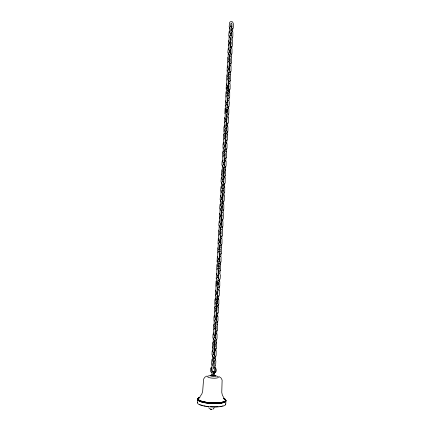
<?xml version="1.0" encoding="UTF-8"?>
<svg xmlns="http://www.w3.org/2000/svg" width="431" height="431" viewBox="0 0 431 431"><rect width="100%" height="100%" fill="white"/><g stroke="black" fill="none" stroke-linecap="round" stroke-linejoin="round"><path stroke-width="0.65" d="M197.484 402.796L197.662 399.44M211.729 368.586L212.09 364.421L213.361 362.929L214.546 363.15M212.144 371.673L211.95 375.336L214.083 375.417L214.406 372.977A3.141 2.581 72.5 0 0 216.27 370.1A3.141 2.581 72.5 0 0 214.099 366.964M213.103 362.924L213.194 361.205M213.544 354.541L213.663 352.246M214.013 345.473L214.072 344.326M214.422 337.667L214.541 335.372M214.891 328.708L214.977 326.989M215.349 320.039L215.473 317.744M215.818 311.08L215.942 308.785M216.287 302.012L216.351 300.865M216.696 294.206L216.82 291.911M217.165 285.247L217.229 284.099M217.574 277.65L217.693 275.355M218.043 268.691L218.161 266.396M218.512 259.624L218.571 258.476M218.921 251.817L219.04 249.522M219.39 242.858L219.508 240.563M219.848 234.189L219.972 231.889M220.316 225.23L220.44 222.935M220.758 216.739L220.85 215.015M221.195 208.356L221.319 206.061M221.669 199.397L221.755 197.673M222.127 190.717L222.245 188.422M222.595 181.763L222.719 179.468M223.064 172.696L223.129 171.549M223.473 164.884L223.597 162.589M223.942 155.93L224.034 154.206M224.406 147.257L224.524 144.961M224.874 138.303L224.993 136.007M225.343 129.235L225.402 128.088M225.752 121.423L225.871 119.128M226.221 112.469L226.28 111.322M226.625 104.868L226.749 102.573M227.094 95.914L227.218 93.619M227.563 86.846L227.627 85.699M227.972 79.035L228.096 76.74M228.446 70.081L228.565 67.786M228.904 61.407L229.023 59.112M229.373 52.453L229.497 50.158M229.815 43.957L229.901 42.238M230.251 35.574L230.375 33.279M230.72 26.62L230.871 23.748L231.285 23.032L231.948 24.163L231.797 27.029L231.382 27.751M220.106 238.607L220.58 235.213M213.916 358.964L214.008 357.207M214.385 350.004L214.449 348.835M214.827 341.503L214.886 340.334M215.263 333.131L215.36 331.374M215.759 323.875L215.818 322.706M216.195 315.503L216.287 313.746M216.696 305.962L216.761 303.068M217.073 298.624L217.165 296.873M217.542 289.67L217.633 287.913M218.415 273.114L218.539 270.77M218.889 264.155L218.948 262.985M219.293 256.235L219.417 253.897M219.767 247.281L219.885 244.943M220.257 238.025L220.349 236.269M220.694 229.653L220.785 227.897M221.162 220.694L221.259 217.219L221.814 217.068L221.168 218.35L221.071 221.825M221.572 212.774L221.696 210.436M222.04 203.82L222.132 202.064M222.536 194.559L222.595 193.384M222.972 186.187L223.064 184.43M223.473 176.64L223.538 173.752M223.851 169.308L223.942 167.551M224.319 160.354L224.411 158.597M224.81 151.092L224.874 149.923M225.251 142.72L225.343 140.969M226.13 125.847L226.221 124.09M226.631 116.305L226.69 115.136M227.471 100.331L227.563 98.58M227.94 91.377L228.037 87.902M228.349 83.458L228.473 81.12M228.818 74.504L228.909 72.747M229.308 65.243L229.405 63.492M229.75 56.87L229.842 55.12M230.219 47.916L230.316 44.436M230.628 39.997L230.72 38.24M231.097 31.037L231.188 29.286M213.399 375.633L213.587 371.969M216.577 317.582L216.427 320.448L216.012 321.17M216.486 339.714L216.163 343.243M216.987 330.119L216.631 334.289M218.797 295.618L218.436 299.782M219.266 286.658L218.905 290.828M220.85 256.402L221.017 253.229M221.319 247.448L221.486 244.269M223.129 212.941L223.296 209.768M223.597 203.987L223.764 200.808M225.575 166.301L225.214 170.466M226.043 157.342L225.682 161.506M227.848 122.84L227.493 127.005M228.322 113.881L227.961 118.046M229.906 83.625L230.073 80.452M230.375 74.665L230.542 71.492M232.185 40.164L232.352 36.991M232.654 31.204L232.821 28.031M215.004 368.085L215.139 365.547M215.64 355.952L215.279 360.122M216.044 348.27L215.753 351.163M217.283 324.624L217.45 321.451M217.919 312.491L217.558 316.661M218.355 304.173L218.027 307.702M219.535 281.599L219.67 279.062M219.972 273.281L220.139 270.102M220.44 264.322L220.575 261.784M221.782 238.774L221.949 235.601M222.251 229.82L222.418 226.641M222.719 220.861L222.822 218.953M224.228 192.134L223.867 196.299M224.696 183.175L224.335 187.34M225.095 175.487L224.804 178.386M226.334 151.847L226.501 148.673M226.97 139.714L226.614 143.879M227.406 131.39L227.083 134.925M228.592 108.822L228.726 106.285M229.028 100.498L229.195 97.325M229.631 89.001L229.303 92.536M230.838 65.997L231 62.818M231.307 57.037L231.474 53.864M231.776 48.083L231.873 46.176M225.736 404.267L225.914 400.905M210.813 409.229L211.74 409.24M227.002 109.291L226.792 110.234L227.105 110.735L226.598 110.401M225.936 130.48L225.51 134.709L225.822 135.21L225.402 134.822L226.103 135.846L225.693 139.299M217.946 282.068L217.299 283.35M213.453 365.58L214.099 364.297M229.147 31.42L228.683 35.633L229.534 37.669M228.678 40.379L228.398 45.664M228.268 48.299L227.805 52.507L228.656 54.543M227.8 57.253L227.52 62.538M227.336 65.927L227.062 71.212M226.868 74.881L226.593 80.171M226.399 83.84L226.124 89.125M225.989 91.76L225.715 97.045M225.521 100.714L225.246 106.004M225.117 108.316L224.842 113.601M224.648 117.27L224.368 122.56M221.9 169.69L221.437 173.903L222.288 175.94M221.022 186.564L220.559 190.777L221.41 192.813M220.559 195.243L220.101 199.456L220.947 201.492M220.09 204.202L219.632 208.41L220.478 210.447M219.621 213.156L219.347 218.442M219.212 221.076L218.754 225.284L219.6 227.326M218.743 230.035L218.469 235.321M218.285 238.704L218.005 243.989M217.811 247.663L217.536 252.949M217.343 256.617L217.068 261.908M216.933 264.537L216.658 269.822M216.464 273.496L216.19 278.782M216.06 281.093L215.786 286.378M215.592 290.052L215.317 295.337M211.966 359.346L211.508 363.554L212.354 365.596M225.844 130.814L226.372 130.14L226.13 130.313M225.133 148.286L224.573 152.622L224.88 153.124L224.373 152.79M222.536 172.858L221.89 174.717L221.933 178.984M219.648 252.841L219.201 257.372M217.978 259.785L217.337 261.644L217.262 265.722L218.054 266.719L219.217 266.633M218.77 269.72L218.21 274.057L218.517 274.558M213.48 345.635L212.839 347.494L212.882 351.761M214.272 407.753L213.275 408.884M199.946 396.735L201.821 393.993L202.656 391.52L203.599 379.091L204.887 377.168L206.945 376.042M228.635 80.166L229.05 79.449L229.2 76.578L228.872 75.711M226.512 109.124L226.954 108.978L227.449 110.013L227.04 113.466M224.928 125.556L224.179 126.229L223.888 127.21L223.899 131.514M224.519 133.47L223.77 134.149L223.479 135.124L223.49 139.434M224.05 142.429L223.301 143.103L223.01 144.083L223.021 148.388M225.068 148.388L225.483 147.671L225.628 144.8L224.955 143.749L225.348 144.164L225.041 143.663L225.257 140.377L225.903 139.1M223.587 151.103L222.838 151.777L222.547 152.757L222.563 157.062M224.239 152.585L224.675 152.439L225.171 153.474L224.761 156.927M223.118 160.057L222.369 160.736L222.078 161.711L221.911 164.944L222.757 166.98M224.136 166.016L224.551 165.299L224.702 162.428L224.373 161.56M222.24 176.936L221.491 177.61L221.2 178.59L221.033 181.817L221.879 183.859M223.258 182.895L223.673 182.173L223.824 179.307L223.145 178.256M222.789 191.849L223.204 191.132L223.355 188.261L223.021 187.393M222.326 200.528L222.741 199.806L222.892 196.94L222.563 196.067L222.078 195.943M219.584 252.949L219.993 252.227L220.144 249.36L219.815 248.488M218.706 269.822L219.115 269.106L219.266 266.234L218.937 265.361M217.461 281.906L217.897 281.755L218.393 282.79L217.984 286.243M215.872 298.333L215.123 299.006L214.832 299.987L214.848 304.297M215.462 306.252L214.713 306.926L214.422 307.906L214.439 312.211M214.994 315.206L214.245 315.885L213.954 316.86L213.97 321.17M214.536 323.88L213.781 324.554L213.49 325.534L213.507 329.839M215.182 325.367L215.452 325.119M215.554 329.839L215.963 329.122L216.114 326.251L215.786 325.378L215.301 325.254M214.062 332.84L213.313 333.513L213.022 334.494L212.855 337.721L213.701 339.763M215.08 338.798L215.495 338.076L215.645 335.21L214.983 334.079M213.593 341.794L212.844 342.467L212.553 343.448L212.386 346.68L213.232 348.717M213.183 349.713L212.435 350.387L212.144 351.367L211.977 354.6L212.822 356.636M214.202 355.672L214.616 354.955L214.767 352.084L214.439 351.211M230.192 53.449L230.601 49.996L229.922 48.94L230.321 49.36L230.009 48.859L230.224 45.573L230.871 44.291L230.283 44.382M229.26 71.077L229.669 67.624L228.996 66.573M227.913 96.91L228.322 93.457L227.643 92.401M226.571 122.426L226.889 118.45M222.013 209.353L222.423 205.899L222.094 205.027M221.135 226.227L221.545 222.773L221.216 221.9M220.667 235.186L221.076 231.727L220.747 230.86M220.209 243.854L220.613 240.401L219.939 239.35M218.388 278.647L218.797 275.193L218.124 274.138L218.361 274.299M218.996 280.15L219.902 279.347L220.193 278.367L220.365 275.134L219.519 273.098L218.388 272.581M217.515 295.203L217.833 291.227M216.637 312.076L217.046 308.623L216.367 307.572M214.514 343.033L214.74 343.275M213.889 364.497L214.299 361.043L213.97 360.171M214.498 366.005L215.403 365.197L215.694 364.217L215.866 360.984L215.015 358.948L213.889 358.43M229.47 70.878L228.823 72.16L228.613 75.447L228.92 75.948L228.764 75.689M228.123 96.711L227.476 97.993L227.261 101.28L227.573 101.775L227.417 101.522M226.356 110.573C227.843 109.436 226.113 106.823 227.654 105.665L227.288 105.999L227.703 105.283L227.854 102.411L227.52 101.544M227.25 113.267L226.604 114.549L226.701 118.336L226.539 118.078M226.781 122.221L226.135 123.503L225.919 126.789L226.232 127.29L226.016 126.892M224.971 156.728L224.325 158.01L224.115 161.296L224.422 161.797L224.265 161.539M220.413 243.655L219.772 244.937L219.675 248.412M218.194 286.044L217.547 287.326L217.644 291.114M217.725 295.003L217.079 296.286L217.019 299.814M216.847 311.877L216.2 313.159L216.103 316.634M231.506 27.589L231.749 27.417L231.102 28.694L230.887 31.98L231.199 32.481L231.043 32.228M231.431 33.516L230.267 33.602L229.475 32.605L229.545 28.532L230.192 26.668L231.011 26.049L232.196 26.264M230.957 42.47L229.798 42.561L229.001 41.565L229.076 37.486L229.723 35.628L230.542 35.008L231.727 35.223M230.553 50.389L229.389 50.475L228.597 49.484L228.667 45.406L229.314 43.547L230.132 42.922L231.318 43.143M230.159 53.422L230.402 53.25L229.755 54.527L229.54 57.813L229.852 58.314L229.691 58.061M230.079 59.349L228.92 59.435L228.123 58.438L228.198 54.365L228.845 52.501L229.664 51.882L230.844 52.097M229.61 68.303L228.446 68.394L227.654 67.398L227.73 63.319L228.376 61.461L229.195 60.841L230.375 61.057M229.152 76.977L227.988 77.063L227.196 76.066L227.266 71.993L227.913 70.129L228.732 69.51L229.917 69.73M228.759 80.004L229.001 79.832L228.355 81.114L228.144 84.401L228.452 84.902L228.295 84.648M228.683 85.936L227.52 86.022L226.728 85.026L226.798 80.947L227.444 79.088L228.263 78.469L229.448 78.684M228.274 93.85L227.11 93.942L226.318 92.945L226.388 88.867L227.035 87.008L227.854 86.383L229.039 86.604M227.805 102.81L226.641 102.896L225.849 101.899L225.919 97.826L226.566 95.962L227.385 95.343L228.57 95.558M227.336 111.764L225.693 112.518L225.241 113.391L225.09 118.649M226.932 119.365L225.769 119.452L224.971 118.455M226.458 128.325L225.3 128.411L224.503 127.414L224.578 123.336L225.224 121.477L226.043 120.858L226.965 120.939M226.049 136.239L224.89 136.325L224.093 135.334L224.168 131.256L224.815 129.397L225.634 128.772L226.555 128.858M225.58 145.199L224.416 145.285L223.624 144.288L223.7 140.215L224.346 138.351L225.165 137.731L226.086 137.818M225.111 154.153L223.948 154.244L223.156 153.247L223.231 149.169L223.872 147.31L224.696 146.691L225.618 146.772M224.653 162.826L223.49 162.913L222.698 161.916L222.768 157.843L223.414 155.984L224.233 155.359L225.154 155.446M224.26 165.854L224.503 165.682L223.856 166.964L223.641 170.25L223.953 170.751L223.791 170.498M223.118 172.411L224.276 172.319M224.185 171.786L223.021 171.872L222.229 170.875L222.299 166.797L222.946 164.938L223.764 164.319L224.686 164.405M223.775 179.7L222.611 179.792L221.82 178.795M223.382 182.733L223.624 182.561L222.978 183.843L222.762 187.129L223.075 187.63M223.306 188.659L222.143 188.746L221.345 187.749L221.421 183.676L222.067 181.812L222.886 181.192L223.808 181.279M222.913 191.687L223.156 191.515L222.509 192.797L222.412 196.272L222.1 196.25M222.832 197.619L221.674 197.705L220.877 196.708L220.952 192.63L221.599 190.771L222.418 190.152L223.597 190.367M222.455 200.367L222.692 200.194L222.046 201.476L221.949 204.951M222.374 206.293L221.211 206.379L220.419 205.388L220.494 201.309L221.135 199.451L221.954 198.826L223.139 199.047M221.981 209.326L222.224 209.154L221.577 210.43L221.48 213.911M221.906 215.252L220.742 215.338L219.95 214.342L220.02 210.269L220.667 208.405L221.486 207.785L222.671 208.001M221.496 223.172L220.333 223.258L219.541 222.261L219.611 218.183L220.257 216.324L221.076 215.705L222.261 215.92M221.103 226.2L221.345 226.027L220.699 227.309L220.602 230.784M221.028 232.126L219.864 232.212L219.072 231.215L219.142 227.142L219.788 225.284L220.607 224.659L221.793 224.88M220.559 241.085L219.395 241.171L218.603 240.175L218.673 236.096L219.32 234.238L220.139 233.618L221.324 233.834M220.096 249.754L218.932 249.845L218.14 248.849L218.215 244.77L218.856 242.912L219.681 242.287L220.861 242.508M218.56 259.338L219.982 259.381M219.627 258.713L218.463 258.799L217.671 257.803L217.747 253.73L218.388 251.866L219.212 251.246L220.392 251.467M218.749 275.587L217.585 275.673L216.793 274.682L216.868 270.603L217.51 268.745L218.328 268.12L219.514 268.341M218.361 278.62L218.598 278.448L217.951 279.724L217.854 283.205L217.542 283.178M218.28 284.546L217.116 284.632L216.324 283.636L216.394 279.563L217.041 277.699L217.86 277.079L218.786 277.165M217.876 292.143L216.712 292.234L215.92 291.237L215.99 287.159L216.637 285.3L217.456 284.675L218.377 284.762M217.407 301.102L216.243 301.188L215.452 300.192L215.522 296.119L216.168 294.254L216.987 293.635L217.908 293.721M216.998 309.022L215.834 309.108L215.042 308.111L215.112 304.033L215.759 302.174L216.577 301.555L217.499 301.641M216.529 317.976L215.365 318.062L214.573 317.071L214.643 312.992L215.29 311.134L216.109 310.509L217.03 310.595M216.136 321.009L216.378 320.836L215.732 322.113L215.635 325.594M216.055 326.935L214.897 327.021L214.099 326.025L214.175 321.952L214.821 320.088L215.64 319.468L216.561 319.554M215.678 329.677L215.915 329.505L215.268 330.787L215.171 334.262M215.597 335.604L214.433 335.695L213.641 334.698L213.717 330.62L214.358 328.761L215.182 328.142L216.103 328.223M215.209 338.637L215.446 338.464L214.8 339.747L214.703 343.221M214.062 345.188L215.225 345.102M215.128 344.563L213.965 344.649L213.173 343.652L213.248 339.58L213.889 337.721L214.708 337.096L215.635 337.182M214.719 352.483L213.555 352.569L212.763 351.572M214.331 355.51L214.568 355.338L213.921 356.62L213.711 359.907L214.018 360.408L213.862 360.149M214.25 361.437L213.086 361.528L212.294 360.531L212.364 356.453L213.011 354.594L213.83 353.97L214.757 354.056M212.779 409.17L213.108 408.992M213.103 375.353L211.863 375.062M214.363 371.727L212.742 371.398A1.939 1.595 72.5 0 1 212.095 369.125M214.164 373.014L213.722 373.192A3.141 2.581 72.5 0 0 215.581 370.197A3.141 2.581 72.5 0 0 213.216 367.12M227.04 107.481L228.053 107.373L228.958 106.565L229.421 102.357L228.57 100.315L227.439 99.803M225.284 140.91L226.302 140.802L227.207 140L227.665 135.787L226.819 133.75L225.688 133.233M216.642 305.773L217.655 305.665L218.56 304.857L218.851 303.877L218.835 299.572L218.172 298.608L217.041 298.096M216.233 313.693L217.246 313.585L218.151 312.777L218.614 308.564L217.763 306.527L216.631 306.01M215.322 325.567L215.667 325.647M214.859 334.24L215.209 334.321M214.39 343.195L214.848 343.297L215.177 344.164L215.026 347.036L214.611 347.752L214.04 347.144M214.541 347.079L214.482 346.529L215.037 346.379L214.39 347.661L214.293 351.141M230.951 29.211L232.147 29.119L233.052 28.317L233.343 27.336L233.516 24.104L232.665 22.067C231.749 21.248 230.289 21.426 229.615 22.466L229.157 26.674L230.003 28.715M231.064 30.509L232.196 31.021L232.859 31.986L232.875 36.29L232.584 37.271L231.679 38.079L230.483 38.165M230.596 39.463L231.727 39.981L232.39 40.945L232.406 45.25L232.115 46.23L231.21 47.038L230.014 47.124M230.186 47.383L231.318 47.9L231.98 48.859L231.997 53.169L231.706 54.144L230.8 54.952L229.604 55.044M229.718 56.342L230.849 56.854L231.512 57.819L231.528 62.123L231.237 63.104L230.332 63.912L229.136 63.998M229.26 65.011L230.391 65.528L231.054 66.487L231.064 70.797L230.774 71.778L229.868 72.586L228.672 72.672M228.791 73.97L229.917 74.482L230.585 75.447L230.596 79.757L230.305 80.732L229.4 81.54L228.204 81.626M228.317 82.924L229.448 83.442L230.116 84.406L230.127 88.711L229.836 89.691L228.931 90.499L227.735 90.585M227.913 90.844L229.039 91.361L229.707 92.32L229.718 96.63L229.427 97.611L228.522 98.419L227.326 98.505M227.035 107.4L228.166 107.917L228.829 108.876L228.845 113.186L228.554 114.167L227.649 114.975L226.453 115.061M226.566 116.359L227.697 116.871L228.36 117.835L228.376 122.14L228.085 123.121L227.18 123.929L225.984 124.015M226.097 125.313L227.229 125.83L227.891 126.795L227.907 131.099L227.616 132.08L226.711 132.888L225.515 132.974M225.219 142.192L226.35 142.704L227.013 143.668L227.029 147.973L226.738 148.954L225.833 149.762L224.637 149.848M224.761 150.861L225.887 151.378L226.555 152.342L226.566 156.647L226.275 157.627L225.37 158.436L224.174 158.522M224.287 159.82L225.418 160.337L226.086 161.296L226.097 165.606L225.806 166.581L224.901 167.39L223.705 167.476M223.818 168.774L224.95 169.291L225.612 170.256L225.628 174.56L225.338 175.541L224.432 176.349L223.236 176.435M223.409 176.694L224.54 177.211L225.203 178.17L225.219 182.48L224.928 183.461L224.023 184.269L222.827 184.355M222.94 185.653L224.072 186.165L224.734 187.129L224.75 191.439L224.459 192.415L223.554 193.223L222.358 193.309M222.482 194.327L223.614 194.844L224.276 195.809L224.292 200.113L223.996 201.094L223.091 201.902L221.895 201.988M222.013 203.287L223.145 203.804L223.808 204.763L223.818 209.073L223.527 210.053L222.622 210.856L221.426 210.948M221.539 212.246L222.671 212.758L223.339 213.722L223.35 218.027L223.059 219.007L222.154 219.815L220.958 219.902M221.135 220.16L222.261 220.677L222.929 221.642L222.94 225.946L222.649 226.927L221.744 227.735L220.548 227.821M220.661 229.12L221.793 229.637L222.461 230.596L222.471 234.906L222.18 235.881L221.275 236.689L220.079 236.781M220.203 237.788L221.335 238.305L221.997 239.27L222.013 243.574L221.723 244.555L220.817 245.363L219.621 245.449M219.735 246.747L220.866 247.265L221.529 248.224L221.545 252.534L221.248 253.514L220.349 254.322L219.147 254.409M219.266 255.707L220.397 256.219L221.06 257.183L221.071 261.488L220.78 262.468L219.875 263.276L218.679 263.363M218.856 263.621L219.988 264.138L220.65 265.103L220.667 269.407L220.37 270.388L219.471 271.196L218.269 271.282M217.984 280.177L219.115 280.694L219.778 281.658L219.788 285.963L219.498 286.944L218.592 287.752L217.396 287.838M217.51 289.136L218.641 289.654L219.309 290.613L219.32 294.923L219.029 295.903L218.124 296.711L216.928 296.797M216.96 299.674L217.456 300.703L217.305 303.575L216.89 304.291L216.561 304.033M216.163 314.969L217.294 315.487L217.957 316.446L217.973 320.756L217.682 321.736L216.777 322.539L215.581 322.63M216.082 316.548L216.486 317.06M215.705 323.643L216.836 324.155L217.499 325.119L217.515 329.424L217.224 330.405L216.319 331.213L215.117 331.299M215.236 332.597L216.367 333.115L217.03 334.079L217.041 338.383L216.75 339.364L215.845 340.172L214.649 340.258M214.767 341.557L215.893 342.074L216.561 343.033L216.572 347.343L216.281 348.318L215.376 349.126L214.18 349.212M214.358 349.471L215.489 349.988L216.152 350.953L216.163 355.257L215.872 356.238L214.967 357.046L213.771 357.132M227.837 104.383L226.916 104.302L225.645 105.789L225.494 111.047M226.803 111.877L227.433 111.985M226.803 111.958L225.909 111.721L225.375 110.859M226.011 126.935L226.512 127.926L226.361 130.792L225.946 131.514L225.612 131.256M213.119 375.218L214.083 375.417M210.834 409.224L211.373 409.337L210.904 409.202M219.115 376.678L221.049 378.009L222.132 380.056L221.76 392.399L222.342 395.06L223.915 397.98M228.963 66.886L229.378 67.274L229.071 66.773L229.287 63.486L229.933 62.204L229.4 62.398L229.982 61.822L230.132 58.95L229.798 58.077M228.004 87.843L228.592 87.752L228.064 87.946L228.042 92.821L227.886 92.563M223.506 173.693L224.093 173.601L223.565 173.795L223.231 178.17L223.544 178.671L223.123 178.283M216.346 307.599L216.766 307.987L216.459 307.486L216.669 304.2L217.316 302.918L216.728 303.015L216.879 303.257L216.567 302.756M227.837 88.867L228.166 89.125L228.581 88.403L228.732 85.537L228.403 84.665M218.781 261.644L219.11 261.903L219.524 261.186L219.675 258.314L219.347 257.447M212.079 372.928L211.885 372.82A3.141 2.581 72.5 0 1 210.317 369.825A3.141 2.581 72.5 0 1 211.842 367.212M210.63 409.105L210.226 408.82M208.696 407.758L209.628 408.847M231.145 32.25L231.479 33.117L231.328 35.988L230.633 37.653L230.418 40.94L230.73 41.441L230.569 41.187M230.677 41.204L231.011 42.076L230.86 44.943L230.445 45.664L229.874 45.056M223.899 170.514L224.233 171.387L224.082 174.259L223.667 174.975L223.096 174.366M221.626 213.981L221.954 214.853L221.803 217.725L221.389 218.442L220.817 217.833M222.294 196.083L222.606 196.584M221.836 204.763L222.143 205.264M221.367 213.717L221.674 214.218M220.958 221.636L221.265 222.137M220.489 230.596L220.796 231.097M220.015 239.55L220.327 240.051M219.557 248.224L219.864 248.725M219.088 257.183L219.395 257.684M218.679 265.097L218.986 265.598M220.079 239.189L220.133 239.744M219.04 261.229L218.948 260.626L219.535 260.529L218.889 261.811L218.797 265.286M213.986 375.083A1.573 0.372 3 0 1 214.272 375.654A1.573 0.372 3 0 1 211.912 375.536A1.573 0.372 3 0 1 212.246 374.997M215.214 375.8A5.501 1.304 3 0 1 217.488 377.863A5.501 1.304 3 0 1 208.981 377.572A5.501 1.304 3 0 1 210.172 375.627M210.414 375.606A5.501 1.304 3 0 1 211.432 375.557M212.278 375.078A2.753 0.652 3 0 0 210.797 375.994A2.753 0.652 3 0 0 215.225 376.252A2.753 0.652 3 0 0 214.04 375.18A1.401 0.334 3 0 1 214.078 375.643A1.401 0.334 3 0 1 212.03 375.525A1.401 0.334 3 0 1 212.246 375.051M225.268 399.882A14.148 3.351 3 0 1 211.637 403.561A14.148 3.351 3 0 1 198.395 398.481M224.777 399.537A14.148 3.351 3 0 1 225.041 399.709M222.978 405.792A13.361 3.162 3 0 1 222.611 405.91M221.356 406.217A13.361 3.162 3 0 1 219.875 406.471M218.205 406.654A13.361 3.162 3 0 1 210.463 406.67M208.48 406.498A13.361 3.162 3 0 1 206.568 406.255M205.35 406.061A13.361 3.162 3 0 1 204.202 405.84M203.125 405.598A13.361 3.162 3 0 1 202.134 405.334M201.676 405.194A13.361 3.162 3 0 1 200.83 404.908M200.097 404.607A13.361 3.162 3 0 1 199.768 404.45M225.661 403.922A14.148 3.351 3 0 1 211.459 406.918A14.148 3.351 3 0 1 197.592 402.468M223.926 398.524A13.846 3.281 3 0 1 211.675 402.786A13.846 3.281 3 0 1 199.865 397.269M224.459 399.095A14.104 3.34 3 0 1 212.709 403.319A14.104 3.34 3 0 1 198.449 398.206M198.691 398.061A14.104 3.34 3 0 1 199.278 397.786M223.775 398.767A14.104 3.34 3 0 1 224.131 398.928M224.481 399.23A14.137 3.346 3 0 1 212.704 403.464A14.137 3.346 3 0 1 198.416 398.341M198.933 398.055A14.137 3.346 3 0 1 199.241 397.921M224.443 399.025A14.083 3.335 3 0 1 212.715 403.244A14.083 3.335 3 0 1 198.475 398.142M198.718 397.996A14.083 3.335 3 0 1 199.3 397.721M223.759 398.702A14.083 3.335 3 0 1 224.115 398.864M224.039 398.68A13.981 3.313 3 0 1 213.415 403.05A13.981 3.313 3 0 1 198.373 398.115M198.578 397.964A13.981 3.313 3 0 1 199.736 397.414M224.066 398.734A14.018 3.319 3 0 1 211.664 403.055A14.018 3.319 3 0 1 199.698 397.468M224.007 398.621A13.943 3.303 3 0 1 211.669 402.915A13.943 3.303 3 0 1 199.774 397.36M223.969 398.573A13.894 3.292 3 0 1 211.669 402.85A13.894 3.292 3 0 1 199.817 397.317M211.465 367.902A3.141 2.581 72.5 0 1 211.858 367.427M213.097 366.851A3.141 2.581 72.5 0 1 213.9 366.905M211.874 368.586A1.939 1.595 72.5 0 0 212.057 371.614L213.679 371.942A1.939 1.595 72.5 0 0 214.546 369.981A1.939 1.595 72.5 0 0 213.054 368.268M228.155 88.091L227.848 87.59L228.155 88.091M218.048 283.512L217.741 283.011L218.048 283.512M217.176 300.073L216.863 299.572L217.176 300.073M216.297 316.947L215.985 316.446L216.297 316.947M215.829 325.901L215.516 325.4L215.829 325.901M215.365 334.575L215.058 334.073L215.365 334.575M214.897 343.534L214.59 343.033L214.897 343.534M214.487 351.448L214.18 350.947L214.487 351.448"/></g></svg>
